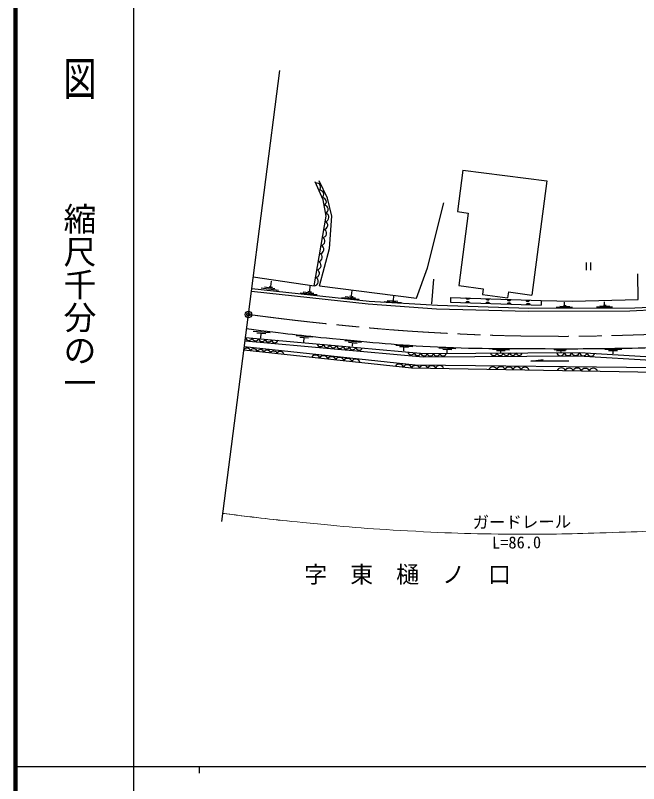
# Model space of a CAD drawing. Units: millimetres at full size, sheet at 1:1000; details may follow other scales. Extents: x 40000 to 680000, y 20000 to 380000.
# Drawn here: x 40000 to 134981, y 202409 to 319535 of the extents above; entities that cross this region are included whole.
import ezdxf
from ezdxf.enums import TextEntityAlignment as Align

# ---------------------------------------------------------------- set-up
doc = ezdxf.new("R2010")
doc.units = ezdxf.units.MM
doc.header["$LTSCALE"] = 1000
doc.header["$PDMODE"] = 32
doc.header["$PDSIZE"] = 500
doc.linetypes.add('CHAIN', pattern=[18.5, 12, -1.5, 3.5, -1.5])
for name, color, linetype, lineweight in [('M-BGD', 7, 'Continuous', 25), ('M-BMK', 2, 'CHAIN', 13), ('M-BMK-SRVR', 3, 'Continuous', 25), ('M-STR-HTXT', 7, 'Continuous', 13), ('M-TTL', 2, 'Continuous', 140), ('M-TTL-BAND', 7, 'Continuous', 25)]:
    doc.layers.add(name, color=color, linetype=linetype, lineweight=lineweight)
doc.layers.add('M-BMK-HTXT', color=7, linetype='Continuous')
doc.layers.add('M-OTRS', color=6, linetype='Continuous')
doc.styles.add('@ＭＳ ゴシック', font='')
doc.styles.add('ＭＳ ゴシック', font='')
doc.styles.get('@ＭＳ ゴシック').set_extended_font_data('@MS Gothic')
doc.styles.get('ＭＳ ゴシック').set_extended_font_data('MS Gothic')

msp = doc.modelspace()

# ---------------------------------------------------------------- hatches: boundary and pattern name
at = {"layer": 'M-BGD'}
for points in [[(109234, 276431), (108634, 276453, 0.62516)], [(108618, 275724), (109218, 275720, 0.62516)], [(112270, 276321), (111670, 276342, 0.62516)], [(111672, 275639), (112272, 275635, 0.62516)], [(114933, 275526), (115533, 275523, 0.62516)], [(115540, 276207), (114941, 276228, 0.62516)], [(118383, 276100), (117783, 276121, 0.62516)], [(117843, 275434), (118443, 275430, 0.62516)]]:
    msp.add_hatch(color=256, dxfattribs=at).paths.add_polyline_path(points)

# ---------------------------------------------------------------- linework, layer by layer
for p, q in [((108194, 295949), (107371, 289608)), ((108194, 295949), (120980, 294289)), ((86905, 291421), (85696, 294145)), ((87564, 291665), (86307, 294304)), ((120980, 294289), (118724, 276902)), ((88213, 288920), (87564, 291665)), ((87379, 288934), (86905, 291421)), ((102825, 281070), (105308, 290941)), ((107371, 289608), (108996, 289397)), ((108996, 289397), (107562, 278350)), ((85526, 278316), (87379, 288934)), ((87847, 283982), (88213, 288920)), ((86348, 278285), (87847, 283982)), ((126975, 281872), (126975, 280710)), ((127628, 281872), (127628, 280710)), ((101129, 276407), (102825, 281070)), ((134921, 276209), (134855, 280147)), ((76245, 279670), (85526, 278316)), ((78936, 278190), (79040, 279022)), ((103467, 275568), (103789, 279320)), ((76020, 277912), (93907, 275966)), ((77464, 278005), (80077, 277662)), ((77952, 278124), (79534, 277891)), ((78663, 278203), (79196, 278112)), ((84855, 277466), (84937, 278300)), ((86348, 278285), (101129, 276407)), ((91222, 276762), (91306, 277595)), ((107562, 278350), (111289, 277866)), ((111289, 277866), (111173, 276970)), ((75967, 277500), (93777, 275562)), ((83388, 277241), (86009, 276968)), ((83873, 277374), (85460, 277183)), ((84582, 277472), (85117, 277395)), ((89755, 276541), (92375, 276260)), ((90240, 276673), (91827, 276477)), ((90949, 276768), (91484, 276690)), ((97647, 276004), (97686, 276841)), ((106292, 276534), (120128, 276046)), ((106292, 276534), (106292, 275818)), ((108634, 276453), (109234, 276431)), ((111173, 276970), (115018, 276471)), ((115135, 277377), (115018, 276471)), ((115134, 277367), (118724, 276902)), ((93777, 275562), (104176, 274804)), ((93907, 275966), (104334, 275329)), ((96193, 275898), (98825, 275761)), ((96671, 276056), (98266, 275947)), ((104334, 275329), (118226, 274871)), ((106292, 275818), (120126, 275375)), ((109218, 275720), (108618, 275724)), ((111670, 276342), (112270, 276321)), ((112272, 275635), (111672, 275639)), ((115533, 275523), (114933, 275526)), ((114941, 276228), (115540, 276207)), ((117783, 276121), (118383, 276100)), ((118443, 275430), (117843, 275434)), ((120128, 276046), (120126, 275375)), ((120128, 276046), (124926, 275948)), ((123533, 275290), (123925, 275290)), ((123690, 275290), (123690, 275792)), ((124926, 275948), (134921, 276209)), ((129642, 275352), (130035, 275352)), ((129799, 275352), (129799, 275854)), ((134424, 274945), (145762, 275443)), ((104176, 274804), (118133, 274425)), ((118133, 274425), (133650, 274501)), ((118226, 274871), (134424, 274945)), ((122434, 275054), (124898, 275023)), ((122984, 275180), (124506, 275164)), ((128544, 275117), (131008, 275085)), ((129093, 275242), (130615, 275226)), ((133650, 274501), (145512, 275106)), ((76259, 271407), (78823, 271162)), ((76807, 271130), (78166, 271015)), ((77419, 271092), (77381, 270307)), ((82786, 270752), (85350, 270507)), ((74997, 269930), (102164, 267489)), ((75061, 270436), (102313, 267987)), ((83334, 270475), (84693, 270360)), ((83947, 270437), (83908, 269652)), ((90194, 269943), (92759, 269697)), ((90742, 269697), (92101, 269582)), ((91355, 269659), (91324, 269082)), ((74819, 268526), (100377, 265785)), ((74889, 269074), (100937, 266280)), ((97982, 269260), (100549, 269055)), ((98534, 269055), (99895, 268962)), ((99147, 269026), (99125, 268383)), ((104555, 268861), (107128, 268752)), ((105129, 268637), (106492, 268594)), ((105742, 268631), (105757, 268034)), ((112735, 268630), (115310, 268567)), ((113301, 268458), (114665, 268439)), ((113915, 268463), (113916, 268151)), ((122126, 268590), (124007, 268573)), ((122483, 268414), (123847, 268426)), ((123097, 268433), (123108, 268136)), ((129838, 268648), (132414, 268662)), ((130411, 268427), (131775, 268450)), ((131025, 268450), (131037, 267942)), ((102164, 267489), (125813, 267638)), ((102313, 267987), (125962, 268136)), ((118555, 266818), (120445, 267080)), ((125813, 267638), (139917, 266791)), ((125962, 268136), (140067, 267289)), ((100937, 266280), (138825, 265833)), ((124326, 266818), (118555, 266818)), ((100377, 265785), (138714, 265130))]:
    msp.add_line(p, q, dxfattribs=at)
for centre, radius, start, end in [((87132, 288742), 649, 279.02813, 77.55585), ((86790, 286304), 649, 271.44229, 69.97001), ((86364, 283857), 649, 271.44229, 69.97001), ((85937, 281411), 649, 271.44229, 69.97001), ((85510, 278964), 649, 271.44229, 69.97001), ((108939, 276588), 334, 203.90613, 331.95338), ((108918, 275576), 334, 25.67916, 153.72641), ((111976, 276477), 334, 203.90613, 331.95338), ((111971, 275491), 334, 25.67916, 153.72641), ((115232, 275378), 334, 25.67916, 153.72641), ((115246, 276363), 334, 203.90613, 331.95338), ((118088, 276257), 334, 203.90613, 331.95338), ((118142, 275286), 334, 25.67916, 153.72641), ((75599, 270500), 519, 185.7509, 344.27863), ((77575, 270323), 519, 185.7509, 344.27863), ((79551, 270145), 519, 185.7509, 344.27863), ((87455, 269435), 519, 185.7509, 344.27863), ((89431, 269257), 519, 185.7509, 344.27863), ((91407, 269080), 519, 185.7509, 344.27863), ((101287, 268192), 519, 185.7509, 344.27863)]:
    msp.add_arc(centre, radius, start, end, dxfattribs=at)
for centre, major_axis, ratio, start_param, end_param in [((85906, 293355), (174, 604), 0.957923, 4.0417084, 6.7895026), ((86399, 292243), (174, 604), 0.957923, 4.0417084, 6.7895026), ((86785, 291117), (-265, -571), 0.957923, 0.9001157, 3.64791), ((87055, 289942), (-307, -549), 0.957923, 0.9001157, 3.64791), ((87000, 287524), (-473, -415), 0.957923, 0.9001157, 3.64791), ((86573, 285077), (-473, -415), 0.957923, 0.9001157, 3.64791), ((86147, 282631), (-473, -415), 0.957923, 0.9001157, 3.64791), ((85720, 280184), (-473, -415), 0.957923, 0.9001157, 3.64791), ((76585, 270406), (-360, 352), 0.957923, 0.9001157, 3.64791), ((78561, 270229), (-360, 352), 0.957923, 0.9001157, 3.64791), ((86465, 269518), (-360, 352), 0.957923, 0.9001157, 3.64791), ((75316, 268375), (521, -56), 0.787669, 0.2362227, 2.90537), ((76328, 268271), (-519, 58), 0.849692, 3.3611416, 6.0636363), ((77342, 268160), (521, -56), 0.787669, 0.2362227, 2.90537), ((78354, 268057), (-519, 58), 0.849692, 3.3611416, 6.0636363), ((79368, 267945), (521, -56), 0.787669, 0.2362227, 2.90537), ((80380, 267842), (-519, 58), 0.849692, 3.3611416, 6.0636363), ((88441, 269341), (-360, 352), 0.957923, 0.9001157, 3.64791), ((90417, 269163), (-360, 352), 0.957923, 0.9001157, 3.64791), ((92393, 268986), (-360, 352), 0.957923, 0.9001157, 3.64791), ((100297, 268275), (-360, 352), 0.957923, 0.9001157, 3.64791), ((85799, 267235), (-626, 68), 0.787669, 3.3778153, 6.0469626), ((87014, 267111), (623, -69), 0.849692, 0.219549, 2.9220437), ((88231, 266977), (-626, 68), 0.787669, 3.3778153, 6.0469626), ((89437, 266857), (623, -69), 0.849692, 0.219549, 2.9220437), ((90654, 266724), (-626, 68), 0.787669, 3.3778153, 6.0469626), ((91868, 266600), (623, -69), 0.849692, 0.219549, 2.9220437), ((102271, 268115), (372, -339), 0.957923, 4.0417084, 6.7895026), ((103231, 268096), (-389, 319), 0.957923, 0.9001157, 3.64791), ((104197, 268102), (-389, 319), 0.957923, 0.9001157, 3.64791), ((105164, 268108), (-389, 319), 0.957923, 0.9001157, 3.64791), ((112894, 268157), (-389, 319), 0.957923, 0.9001157, 3.64791), ((113860, 268163), (-389, 319), 0.957923, 0.9001157, 3.64791), ((114826, 268169), (-389, 319), 0.957923, 0.9001157, 3.64791), ((115793, 268175), (-389, 319), 0.957923, 0.9001157, 3.64791), ((116759, 268182), (-389, 319), 0.957923, 0.9001157, 3.64791), ((123045, 268241), (467, -382), 0.957923, 4.0417084, 6.7895026), ((124205, 268249), (467, -382), 0.957923, 4.0417084, 6.7895026), ((125365, 268259), (467, -382), 0.957923, 4.0417084, 6.7895026), ((126544, 268233), (-443, 410), 0.957923, 0.9001157, 3.6323257), ((127700, 268163), (-443, 410), 0.957923, 0.9001157, 3.6323257), ((98543, 265862), (-626, 68), 0.787669, 3.3778153, 6.0469626), ((99758, 265737), (623, -69), 0.849692, 0.219549, 2.9220437), ((100985, 265656), (-629, 9), 0.787669, 3.3778153, 6.0469626), ((102206, 265646), (-627, 11), 0.849692, 3.3611416, 6.0636363), ((103430, 265626), (-629, 9), 0.787669, 3.3778153, 6.0469626), ((104651, 265616), (-627, 11), 0.849692, 3.3611416, 6.0636363), ((112774, 265441), (-629, 9), 0.787669, 3.3778153, 6.0469626), ((113995, 265431), (-627, 11), 0.849692, 3.3611416, 6.0636363), ((115216, 265423), (-629, 9), 0.787669, 3.3778153, 6.0469626), ((116437, 265413), (-627, 11), 0.849692, 3.3611416, 6.0636363), ((117660, 265395), (-629, 9), 0.787669, 3.3778153, 6.0469626), ((123190, 265264), (-627, 11), 0.849692, 3.3611416, 6.0636363), ((124414, 265246), (-629, 9), 0.787669, 3.3778153, 6.0469626), ((125634, 265240), (-627, 11), 0.849692, 3.3611416, 6.0636363), ((126857, 265221), (-629, 9), 0.787669, 3.3778153, 6.0469626), ((128078, 265211), (-627, 11), 0.849692, 3.3611416, 6.0636363)]:
    msp.add_ellipse(centre, major_axis=major_axis, ratio=ratio, start_param=start_param, end_param=end_param, dxfattribs=at)
msp.add_open_spline([(75233, 271776), (81550, 270976), (83221, 270779), (88354, 270266), (94583, 269643), (98078, 269293), (104331, 268999), (111228, 268674), (115102, 268737), (122007, 268720), (127439, 268707), (130483, 268746), (135915, 268860), (141265, 268973), (144258, 269164), (149606, 269346), (154054, 269497), (155446, 269543), (160993, 269721)], degree=3, knots=[0, 0, 0, 0, 1, 1, 1, 2, 2, 2, 3, 3, 3, 4, 4, 4, 5, 5, 5, 6, 6, 6, 6], dxfattribs=at)
at = {"layer": 'M-BMK'}
msp.add_open_spline([(75510, 273934), (81911, 273108), (83608, 272904), (88814, 272379), (95042, 271751), (98539, 271449), (104791, 271111), (111553, 270747), (115348, 270635), (122120, 270604), (127546, 270580), (130585, 270694), (136008, 270863), (141501, 271035), (144578, 271159), (150066, 271458), (155649, 271763), (158780, 271915), (164352, 272388), (168677, 272755), (170082, 272893), (175413, 273472)], degree=3, knots=[0, 0, 0, 0, 1, 1, 1, 2, 2, 2, 3, 3, 3, 4, 4, 4, 5, 5, 5, 6, 6, 6, 7, 7, 7, 7], dxfattribs=at)
at = {"layer": 'M-BMK-SRVR'}
for p, q in [((75510, 273934), (80278, 311124)), ((71465, 242384), (75510, 273934))]:
    msp.add_line(p, q, dxfattribs=at)
msp.add_circle((75510, 273934), 500, dxfattribs=at)
msp.add_point((75510, 273934), dxfattribs=at)
at = {"layer": 'M-OTRS'}
msp.add_point((75510, 273934), dxfattribs=at)
at = {"layer": 'M-STR-HTXT'}
for points in [[(71510, 243623), (77430, 242876), (78995, 242696), (83805, 242212), (90034, 241585), (93531, 241285), (99782, 240944), (106544, 240576), (110340, 240468), (117112, 240437), (122537, 240412), (125577, 240526), (131000, 240696), (136493, 240867), (139570, 240980), (145057, 241291), (150640, 241608), (153772, 241741), (159343, 242221), (160580, 242327), (160979, 242356), (162509, 242505)], [(71622, 243608), (77450, 242874), (79026, 242693), (83805, 242212), (90034, 241585), (93531, 241285), (99782, 240944), (106544, 240576), (110340, 240468), (117112, 240437), (122537, 240412), (125577, 240526), (131000, 240696), (136493, 240867), (139570, 240980), (145057, 241291), (150640, 241608), (153772, 241741), (159343, 242221), (160580, 242327), (160979, 242356), (162509, 242505)]]:
    msp.add_open_spline(points, degree=3, knots=[0, 0, 0, 0, 1, 1, 1, 2, 2, 2, 3, 3, 3, 4, 4, 4, 5, 5, 5, 6, 6, 6, 7, 7, 7, 7], dxfattribs=at)
at = {"layer": 'M-TTL'}
msp.add_line((40000, 380000), (40000, 20000), dxfattribs=at)
at = {"layer": 'M-TTL-BAND'}
for p, q in [((58000, 370000), (58000, 20000)), ((40000, 205000), (579000, 205000)), ((68000, 205000), (68000, 204000))]:
    msp.add_line(p, q, dxfattribs=at)

# ---------------------------------------------------------------- texts
at = {"layer": 'M-BMK-HTXT', "style": 'ＭＳ ゴシック'}
msp.add_text('字\u3000東\u3000樋\u3000ノ\u3000口', height=2566, dxfattribs=at).set_placement((84027, 232244), align=Align.BOTTOM_LEFT)
at = {"layer": 'M-STR-HTXT', "style": 'ＭＳ ゴシック'}
for s, p in [('ガードレール', (109701, 240780)), ('\u3000L=86.0', (110150, 237666))]:
    msp.add_text(s, height=1833, rotation=0.452, dxfattribs=at).set_placement(p, align=Align.BOTTOM_LEFT)
at = {"layer": 'M-TTL-BAND', "style": '@ＭＳ ゴシック', "width": 1.4}
msp.add_text('平  面  図', height=3666, rotation=270, dxfattribs=at).set_placement((49777, 306475), align=Align.MIDDLE_RIGHT)
at = {"layer": 'M-TTL-BAND', "style": '@ＭＳ ゴシック'}
msp.add_text('縮尺千分の一', height=3666, rotation=270, dxfattribs=at).set_placement((49777, 261030), align=Align.MIDDLE_RIGHT)

doc.saveas('drawing.dxf')
